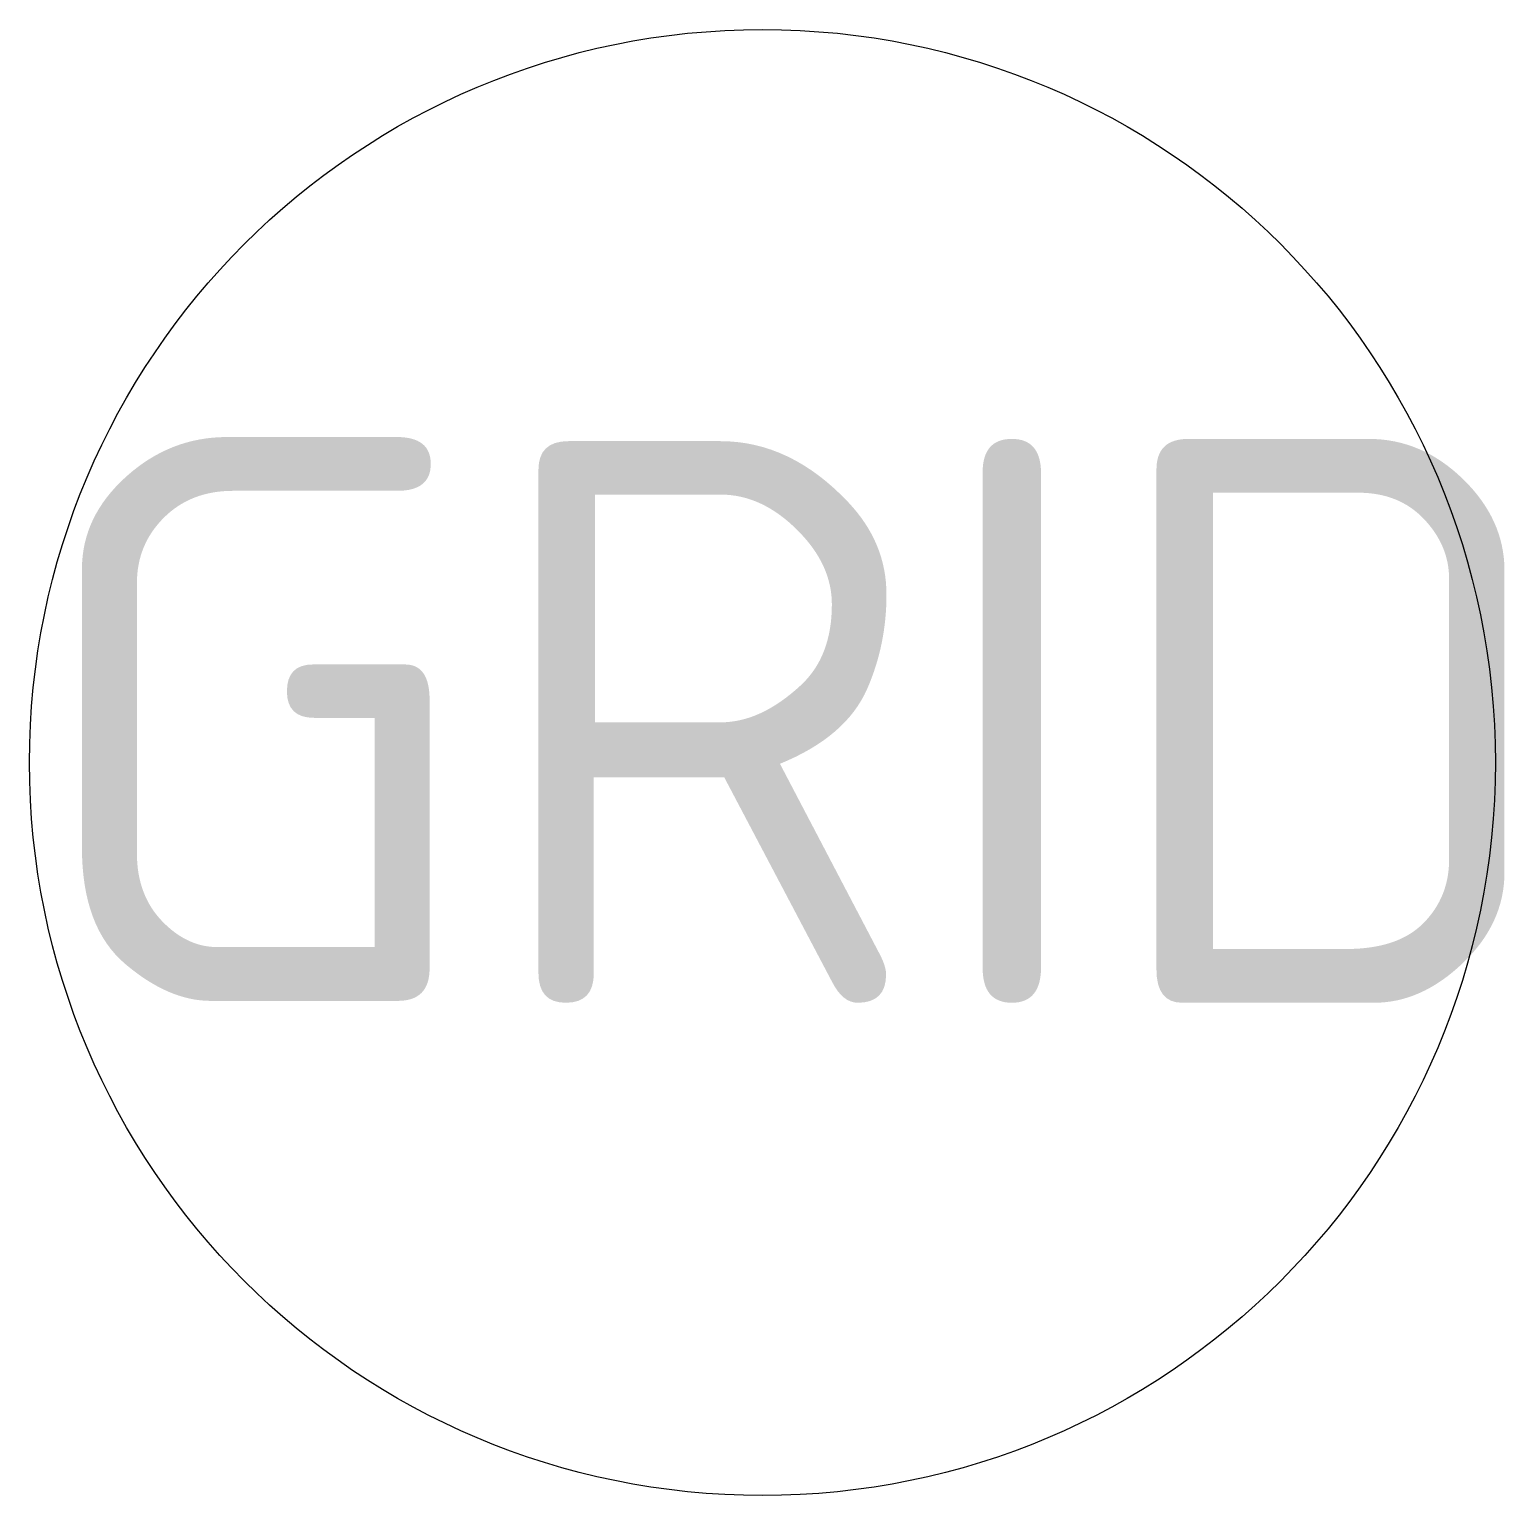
# Model space of a CAD drawing. Extents: x 96.2 to 109.3, y 158.1 to 171.1.
import ezdxf
from ezdxf.enums import TextEntityAlignment as Align

# ---------------------------------------------------------------- set-up
doc = ezdxf.new("R2010")
doc.units = 0
doc.header["$LTSCALE"] = 0.5
doc.header["$MEASUREMENT"] = 0
doc.layers.add('DIMENSION', color=7, linetype='CONTINUOUS')
doc.layers.add('TEXT', color=7, linetype='CONTINUOUS')
doc.styles.add('ISO', font='ISO3098B.shx')

msp = doc.modelspace()

# ---------------------------------------------------------------- linework, layer by layer
at = {"layer": 'DIMENSION', "color": 2, "linetype": 'Continuous'}
msp.add_circle((102.727, 164.622), 6.5, dxfattribs=at)

# ---------------------------------------------------------------- texts
at = {"layer": 'TEXT', "color": 1, "linetype": 'Continuous', "style": 'ISO'}
msp.add_attdef('GRID', text='?', height=5, dxfattribs=at).set_placement((103, 165), align=Align.MIDDLE)

doc.saveas('drawing.dxf')
